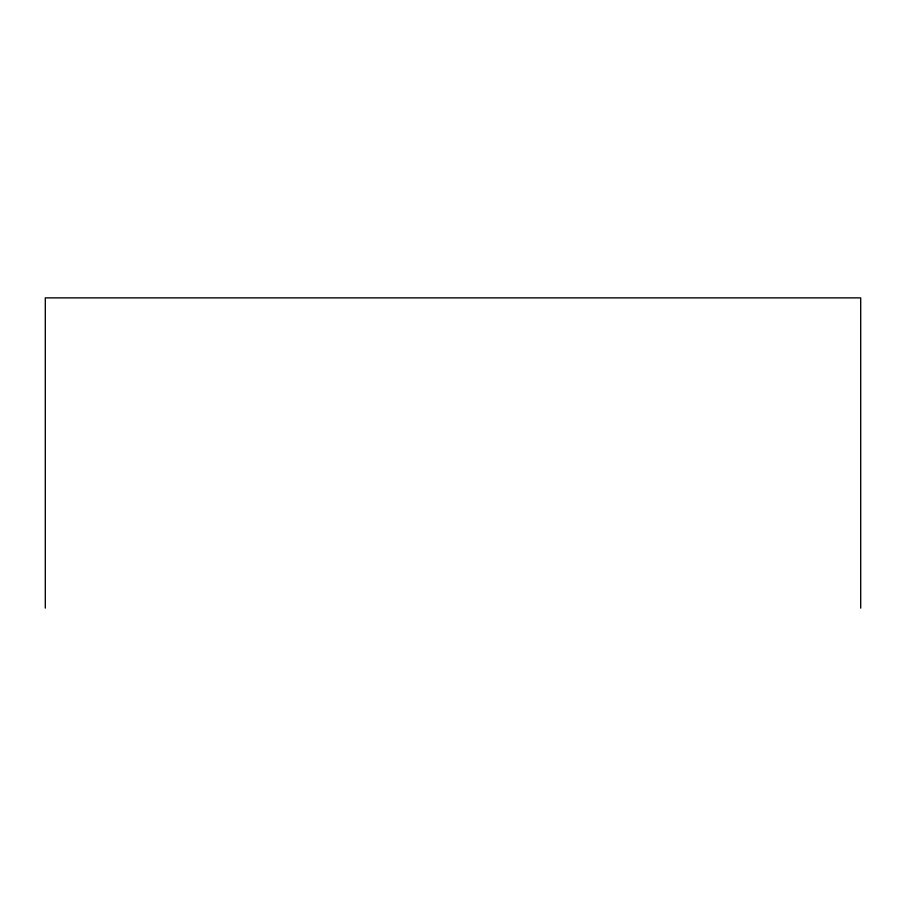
<?xml version="1.0" encoding="UTF-8"?>
<svg xmlns="http://www.w3.org/2000/svg" width="906" height="906" viewBox="0 0 906 906"><rect width="100%" height="100%" fill="white"/><g stroke="black" fill="none" stroke-linecap="round" stroke-linejoin="round"><path stroke-width="1.36" d="M860.7 608.119L860.7 297.881L45.3 297.881L45.3 608.119"/></g></svg>
